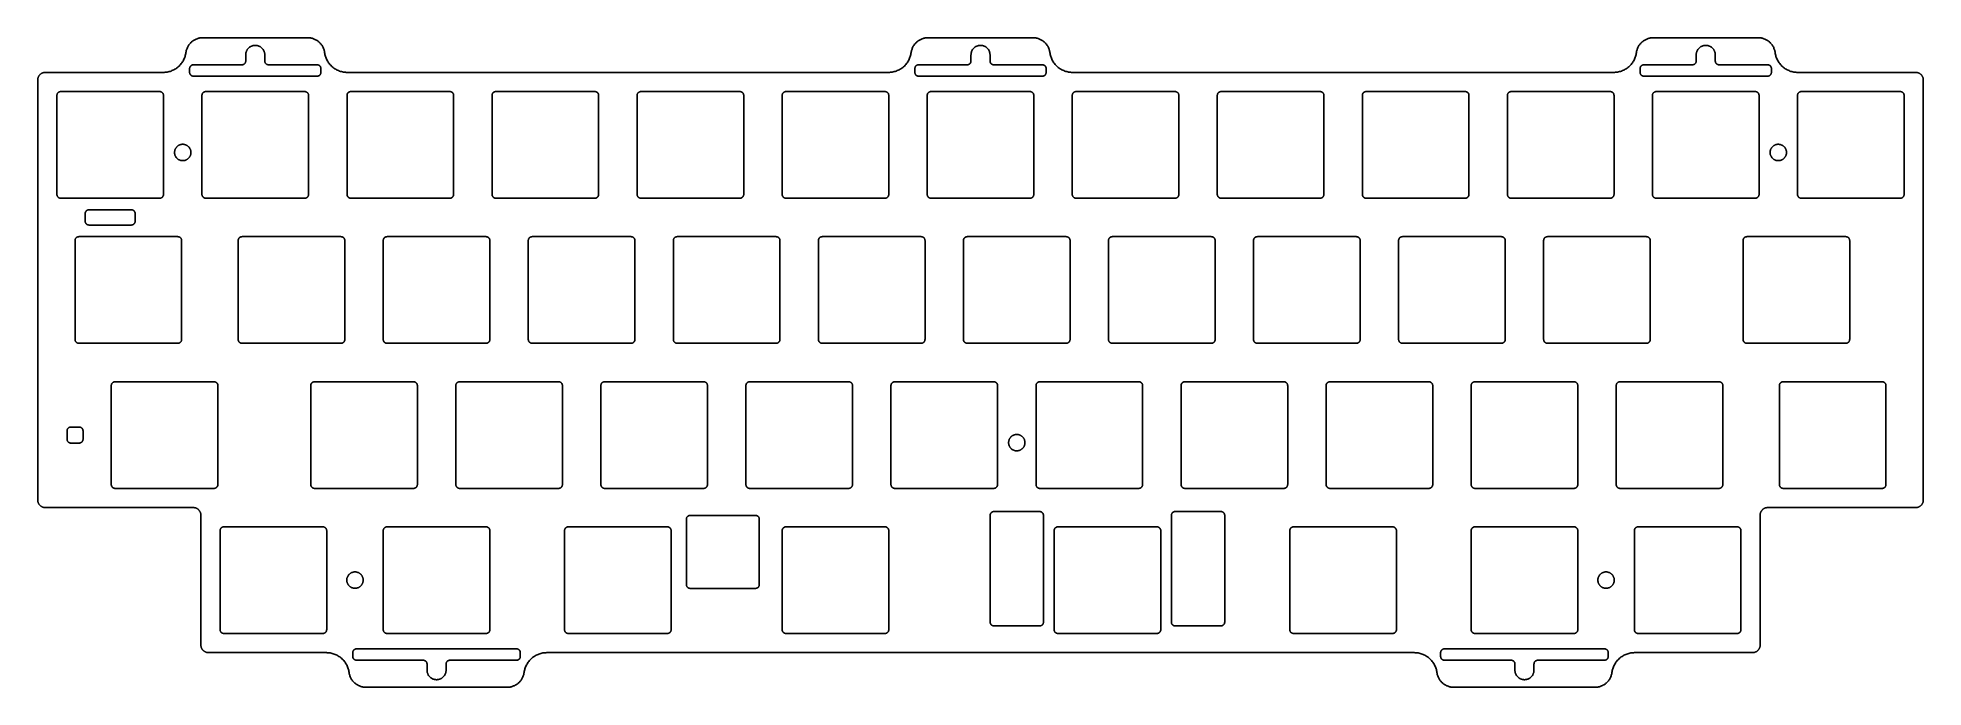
# Model space of a CAD drawing. Header units: millimetres. Extents: x -1987 to -1739, y 123 to 208.
import ezdxf

# ---------------------------------------------------------------- set-up
doc = ezdxf.new("R2010")
doc.units = ezdxf.units.MM
doc.layers.add('默认', color=7, linetype='Continuous', true_color=0xffffff)

msp = doc.modelspace()

# ---------------------------------------------------------------- linework, layer by layer
at = {"layer": '默认'}
for p, q in [((-1966.68, 204.01), (-1966.68, 203.51)), ((-1959.81, 204.51), (-1966.18, 204.51)), ((-1949.94, 204.51), (-1956.31, 204.51)), ((-1949.44, 203.51), (-1949.44, 204.01)), ((-1871.43, 204.01), (-1871.43, 203.51)), ((-1864.56, 204.51), (-1870.93, 204.51)), ((-1854.69, 204.51), (-1861.06, 204.51)), ((-1854.19, 203.51), (-1854.19, 204.01)), ((-1776.18, 204.01), (-1776.18, 203.51)), ((-1769.31, 204.51), (-1775.68, 204.51)), ((-1759.44, 204.51), (-1765.81, 204.51)), ((-1758.94, 203.51), (-1758.94, 204.01)), ((-1966.18, 203.01), (-1949.94, 203.01)), ((-1870.93, 203.01), (-1854.69, 203.01)), ((-1775.68, 203.01), (-1759.44, 203.01)), ((-1980.4, 184.97), (-1980.4, 183.97)), ((-1974.33, 185.47), (-1979.9, 185.47)), ((-1979.9, 183.47), (-1974.33, 183.47)), ((-1973.83, 183.97), (-1973.83, 184.97)), ((-1945.25, 126.82), (-1945.25, 127.32)), ((-1944.75, 127.82), (-1923.75, 127.82)), ((-1936, 126.32), (-1944.75, 126.32)), ((-1923.75, 126.32), (-1932.5, 126.32)), ((-1923.25, 127.32), (-1923.25, 126.82)), ((-1802.38, 126.82), (-1802.38, 127.32)), ((-1801.88, 127.82), (-1780.87, 127.82)), ((-1793.12, 126.32), (-1801.88, 126.32)), ((-1780.88, 126.32), (-1789.62, 126.32)), ((-1780.37, 127.32), (-1780.37, 126.82))]:
    msp.add_line(p, q, dxfattribs=at)
for points in [[(-1981.18, 156.94), (-1981.73, 156.94), (-1982.28, 156.94)], [(-1982.28, 154.84), (-1981.73, 154.84), (-1981.18, 154.84)], [(-1901.44, 144.84), (-1901.44, 136.26)], [(-1892.36, 145.34), (-1900.94, 145.34)], [(-1891.86, 136.26), (-1891.86, 144.84)], [(-1903.44, 130.34), (-1903.44, 143.34)], [(-1874.86, 130.34), (-1874.86, 143.34)], [(-1900.94, 135.76), (-1892.36, 135.76)]]:
    msp.add_lwpolyline(points, dxfattribs=at)
for points, weights in [([(-1967.17, 206.11), (-1966.91, 208.06), (-1964.94, 208.06)], [1, 0.752772652709, 1]), ([(-1951.18, 208.06), (-1949.21, 208.06), (-1948.95, 206.11)], [1, 0.752772652709, 1]), ([(-1871.92, 206.11), (-1871.66, 208.06), (-1869.69, 208.06)], [1, 0.752772652709, 1]), ([(-1855.93, 208.06), (-1853.96, 208.06), (-1853.7, 206.11)], [1, 0.752772652709, 1]), ([(-1776.67, 206.11), (-1776.41, 208.06), (-1774.44, 208.06)], [1, 0.752772652709, 1]), ([(-1760.68, 208.06), (-1758.71, 208.06), (-1758.45, 206.11)], [1, 0.752772652709, 1]), ([(-1970.15, 203.51), (-1967.52, 203.51), (-1967.17, 206.11)], [1, 0.752772652709, 1]), ([(-1948.95, 206.11), (-1948.6, 203.51), (-1945.98, 203.51)], [1, 0.752772652709, 1]), ([(-1874.9, 203.51), (-1872.27, 203.51), (-1871.92, 206.11)], [1, 0.752772652709, 1]), ([(-1853.7, 206.11), (-1853.35, 203.51), (-1850.73, 203.51)], [1, 0.752772652709, 1]), ([(-1779.65, 203.51), (-1777.02, 203.51), (-1776.67, 206.11)], [1, 0.752772652709, 1]), ([(-1758.45, 206.11), (-1758.1, 203.51), (-1755.48, 203.51)], [1, 0.752772652709, 1]), ([(-1986.63, 202.51), (-1986.63, 203.51), (-1985.63, 203.51)], [1, 0.707106781187, 1]), ([(-1966.18, 204.51), (-1966.68, 204.51), (-1966.68, 204.01)], [1, 0.707106781187, 1]), ([(-1966.68, 203.51), (-1966.68, 203.01), (-1966.18, 203.01)], [1, 0.707106781187, 1]), ([(-1959.31, 205.01), (-1959.31, 204.51), (-1959.81, 204.51)], [1, 0.707106781187, 1]), ([(-1956.31, 204.51), (-1956.81, 204.51), (-1956.81, 205.01)], [1, 0.707106781187, 1]), ([(-1949.94, 203.01), (-1949.44, 203.01), (-1949.44, 203.51)], [1, 0.707106781187, 1]), ([(-1870.93, 204.51), (-1871.43, 204.51), (-1871.43, 204.01)], [1, 0.707106781187, 1]), ([(-1871.43, 203.51), (-1871.43, 203.01), (-1870.93, 203.01)], [1, 0.707106781187, 1]), ([(-1864.06, 205.01), (-1864.06, 204.51), (-1864.56, 204.51)], [1, 0.707106781187, 1]), ([(-1861.06, 204.51), (-1861.56, 204.51), (-1861.56, 205.01)], [1, 0.707106781187, 1]), ([(-1854.69, 203.01), (-1854.19, 203.01), (-1854.19, 203.51)], [1, 0.707106781187, 1]), ([(-1775.68, 204.51), (-1776.18, 204.51), (-1776.18, 204.01)], [1, 0.707106781187, 1]), ([(-1776.18, 203.51), (-1776.18, 203.01), (-1775.68, 203.01)], [1, 0.707106781187, 1]), ([(-1768.81, 205.01), (-1768.81, 204.51), (-1769.31, 204.51)], [1, 0.707106781187, 1]), ([(-1765.81, 204.51), (-1766.31, 204.51), (-1766.31, 205.01)], [1, 0.707106781187, 1]), ([(-1759.44, 203.01), (-1758.94, 203.01), (-1758.94, 203.51)], [1, 0.707106781187, 1]), ([(-1739.99, 203.51), (-1738.99, 203.51), (-1738.99, 202.51)], [1, 0.707106781187, 1]), ([(-1983.61, 200.99), (-1984.11, 200.99), (-1984.11, 200.49)], [1, 0.707106781186, 1]), ([(-1970.11, 200.49), (-1970.11, 200.99), (-1970.61, 200.99)], [1, 0.707106781187, 1]), ([(-1964.56, 200.99), (-1965.06, 200.99), (-1965.06, 200.49)], [1, 0.707106781187, 1]), ([(-1951.06, 200.49), (-1951.06, 200.99), (-1951.56, 200.99)], [1, 0.707106781186, 1]), ([(-1945.51, 200.99), (-1946.01, 200.99), (-1946.01, 200.49)], [1, 0.707106781187, 1]), ([(-1932.01, 200.49), (-1932.01, 200.99), (-1932.51, 200.99)], [1, 0.707106781186, 1]), ([(-1926.46, 200.99), (-1926.96, 200.99), (-1926.96, 200.49)], [1, 0.707106781186, 1]), ([(-1912.96, 200.49), (-1912.96, 200.99), (-1913.46, 200.99)], [1, 0.707106781187, 1]), ([(-1907.41, 200.99), (-1907.91, 200.99), (-1907.91, 200.49)], [1, 0.707106781187, 1]), ([(-1893.91, 200.49), (-1893.91, 200.99), (-1894.41, 200.99)], [1, 0.707106781186, 1]), ([(-1888.36, 200.99), (-1888.86, 200.99), (-1888.86, 200.49)], [1, 0.707106781186, 1]), ([(-1874.86, 200.49), (-1874.86, 200.99), (-1875.36, 200.99)], [1, 0.707106781187, 1]), ([(-1869.31, 200.99), (-1869.81, 200.99), (-1869.81, 200.49)], [1, 0.707106781186, 1]), ([(-1855.81, 200.49), (-1855.81, 200.99), (-1856.31, 200.99)], [1, 0.707106781186, 1]), ([(-1850.26, 200.99), (-1850.76, 200.99), (-1850.76, 200.49)], [1, 0.707106781187, 1]), ([(-1836.76, 200.49), (-1836.76, 200.99), (-1837.26, 200.99)], [1, 0.707106781187, 1]), ([(-1831.21, 200.99), (-1831.71, 200.99), (-1831.71, 200.49)], [1, 0.707106781186, 1]), ([(-1817.71, 200.49), (-1817.71, 200.99), (-1818.21, 200.99)], [1, 0.707106781186, 1]), ([(-1812.16, 200.99), (-1812.66, 200.99), (-1812.66, 200.49)], [1, 0.707106781186, 1]), ([(-1798.66, 200.49), (-1798.66, 200.99), (-1799.16, 200.99)], [1, 0.707106781186, 1]), ([(-1793.11, 200.99), (-1793.61, 200.99), (-1793.61, 200.49)], [1, 0.707106781186, 1]), ([(-1779.61, 200.49), (-1779.61, 200.99), (-1780.11, 200.99)], [1, 0.707106781186, 1]), ([(-1774.06, 200.99), (-1774.56, 200.99), (-1774.56, 200.49)], [1, 0.707106781187, 1]), ([(-1760.56, 200.49), (-1760.56, 200.99), (-1761.06, 200.99)], [1, 0.707106781187, 1]), ([(-1755.01, 200.99), (-1755.51, 200.99), (-1755.51, 200.49)], [1, 0.707106781186, 1]), ([(-1741.51, 200.49), (-1741.51, 200.99), (-1742.01, 200.99)], [1, 0.707106781187, 1]), ([(-1984.11, 187.49), (-1984.11, 186.99), (-1983.61, 186.99)], [1, 0.707106781186, 1]), ([(-1970.61, 186.99), (-1970.11, 186.99), (-1970.11, 187.49)], [1, 0.707106781187, 1]), ([(-1965.06, 187.49), (-1965.06, 186.99), (-1964.56, 186.99)], [1, 0.707106781187, 1]), ([(-1951.56, 186.99), (-1951.06, 186.99), (-1951.06, 187.49)], [1, 0.707106781187, 1]), ([(-1946.01, 187.49), (-1946.01, 186.99), (-1945.51, 186.99)], [1, 0.707106781186, 1]), ([(-1932.51, 186.99), (-1932.01, 186.99), (-1932.01, 187.49)], [1, 0.707106781187, 1]), ([(-1926.96, 187.49), (-1926.96, 186.99), (-1926.46, 186.99)], [1, 0.707106781187, 1]), ([(-1913.46, 186.99), (-1912.96, 186.99), (-1912.96, 187.49)], [1, 0.707106781186, 1]), ([(-1907.91, 187.49), (-1907.91, 186.99), (-1907.41, 186.99)], [1, 0.707106781186, 1]), ([(-1894.41, 186.99), (-1893.91, 186.99), (-1893.91, 187.49)], [1, 0.707106781187, 1]), ([(-1888.86, 187.49), (-1888.86, 186.99), (-1888.36, 186.99)], [1, 0.707106781187, 1]), ([(-1875.36, 186.99), (-1874.86, 186.99), (-1874.86, 187.49)], [1, 0.707106781187, 1]), ([(-1869.81, 187.49), (-1869.81, 186.99), (-1869.31, 186.99)], [1, 0.707106781186, 1]), ([(-1856.31, 186.99), (-1855.81, 186.99), (-1855.81, 187.49)], [1, 0.707106781186, 1]), ([(-1850.76, 187.49), (-1850.76, 186.99), (-1850.26, 186.99)], [1, 0.707106781187, 1]), ([(-1837.26, 186.99), (-1836.76, 186.99), (-1836.76, 187.49)], [1, 0.707106781187, 1]), ([(-1831.71, 187.49), (-1831.71, 186.99), (-1831.21, 186.99)], [1, 0.707106781186, 1]), ([(-1818.21, 186.99), (-1817.71, 186.99), (-1817.71, 187.49)], [1, 0.707106781187, 1]), ([(-1812.66, 187.49), (-1812.66, 186.99), (-1812.16, 186.99)], [1, 0.707106781186, 1]), ([(-1799.16, 186.99), (-1798.66, 186.99), (-1798.66, 187.49)], [1, 0.707106781186, 1]), ([(-1793.61, 187.49), (-1793.61, 186.99), (-1793.11, 186.99)], [1, 0.707106781187, 1]), ([(-1780.11, 186.99), (-1779.61, 186.99), (-1779.61, 187.49)], [1, 0.707106781186, 1]), ([(-1774.56, 187.49), (-1774.56, 186.99), (-1774.06, 186.99)], [1, 0.707106781188, 1]), ([(-1761.06, 186.99), (-1760.56, 186.99), (-1760.56, 187.49)], [1, 0.707106781187, 1]), ([(-1755.51, 187.49), (-1755.51, 186.99), (-1755.01, 186.99)], [1, 0.707106781186, 1]), ([(-1742.01, 186.99), (-1741.51, 186.99), (-1741.51, 187.49)], [1, 0.707106781187, 1]), ([(-1979.9, 185.47), (-1980.4, 185.47), (-1980.4, 184.97)], [1, 0.707106781187, 1]), ([(-1980.4, 183.97), (-1980.4, 183.47), (-1979.9, 183.47)], [1, 0.707106781187, 1]), ([(-1973.83, 184.97), (-1973.83, 185.47), (-1974.33, 185.47)], [1, 0.707106781187, 1]), ([(-1974.33, 183.47), (-1973.83, 183.47), (-1973.83, 183.97)], [1, 0.707106781186, 1]), ([(-1981.23, 181.94), (-1981.73, 181.94), (-1981.73, 181.44)], [1, 0.707106781186, 1]), ([(-1967.73, 181.44), (-1967.73, 181.94), (-1968.23, 181.94)], [1, 0.707106781187, 1]), ([(-1959.8, 181.94), (-1960.3, 181.94), (-1960.3, 181.44)], [1, 0.707106781186, 1]), ([(-1946.3, 181.44), (-1946.3, 181.94), (-1946.8, 181.94)], [1, 0.707106781187, 1]), ([(-1940.75, 181.94), (-1941.25, 181.94), (-1941.25, 181.44)], [1, 0.707106781187, 1]), ([(-1927.25, 181.44), (-1927.25, 181.94), (-1927.75, 181.94)], [1, 0.707106781187, 1]), ([(-1921.7, 181.94), (-1922.2, 181.94), (-1922.2, 181.44)], [1, 0.707106781187, 1]), ([(-1908.2, 181.44), (-1908.2, 181.94), (-1908.7, 181.94)], [1, 0.707106781187, 1]), ([(-1902.65, 181.94), (-1903.15, 181.94), (-1903.15, 181.44)], [1, 0.707106781186, 1]), ([(-1889.15, 181.44), (-1889.15, 181.94), (-1889.65, 181.94)], [1, 0.707106781187, 1]), ([(-1883.6, 181.94), (-1884.1, 181.94), (-1884.1, 181.44)], [1, 0.707106781186, 1]), ([(-1870.1, 181.44), (-1870.1, 181.94), (-1870.6, 181.94)], [1, 0.707106781186, 1]), ([(-1864.55, 181.94), (-1865.05, 181.94), (-1865.05, 181.44)], [1, 0.707106781186, 1]), ([(-1851.05, 181.44), (-1851.05, 181.94), (-1851.55, 181.94)], [1, 0.707106781187, 1]), ([(-1845.5, 181.94), (-1846, 181.94), (-1846, 181.44)], [1, 0.707106781186, 1]), ([(-1832, 181.44), (-1832, 181.94), (-1832.5, 181.94)], [1, 0.707106781188, 1]), ([(-1826.45, 181.94), (-1826.95, 181.94), (-1826.95, 181.44)], [1, 0.707106781187, 1]), ([(-1812.95, 181.44), (-1812.95, 181.94), (-1813.45, 181.94)], [1, 0.707106781187, 1]), ([(-1807.4, 181.94), (-1807.9, 181.94), (-1807.9, 181.44)], [1, 0.707106781186, 1]), ([(-1793.9, 181.44), (-1793.9, 181.94), (-1794.4, 181.94)], [1, 0.707106781187, 1]), ([(-1788.35, 181.94), (-1788.85, 181.94), (-1788.85, 181.44)], [1, 0.707106781186, 1]), ([(-1774.85, 181.44), (-1774.85, 181.94), (-1775.35, 181.94)], [1, 0.707106781187, 1]), ([(-1762.16, 181.94), (-1762.66, 181.94), (-1762.66, 181.44)], [1, 0.707106781186, 1]), ([(-1748.66, 181.44), (-1748.66, 181.94), (-1749.16, 181.94)], [1, 0.707106781187, 1]), ([(-1981.73, 168.44), (-1981.73, 167.94), (-1981.23, 167.94)], [1, 0.707106781186, 1]), ([(-1968.23, 167.94), (-1967.73, 167.94), (-1967.73, 168.44)], [1, 0.707106781187, 1]), ([(-1960.3, 168.44), (-1960.3, 167.94), (-1959.8, 167.94)], [1, 0.707106781186, 1]), ([(-1946.8, 167.94), (-1946.3, 167.94), (-1946.3, 168.44)], [1, 0.707106781187, 1]), ([(-1941.25, 168.44), (-1941.25, 167.94), (-1940.75, 167.94)], [1, 0.707106781186, 1]), ([(-1927.75, 167.94), (-1927.25, 167.94), (-1927.25, 168.44)], [1, 0.707106781187, 1]), ([(-1922.2, 168.44), (-1922.2, 167.94), (-1921.7, 167.94)], [1, 0.707106781187, 1]), ([(-1908.7, 167.94), (-1908.2, 167.94), (-1908.2, 168.44)], [1, 0.707106781186, 1]), ([(-1903.15, 168.44), (-1903.15, 167.94), (-1902.65, 167.94)], [1, 0.707106781186, 1]), ([(-1889.65, 167.94), (-1889.15, 167.94), (-1889.15, 168.44)], [1, 0.707106781187, 1]), ([(-1884.1, 168.44), (-1884.1, 167.94), (-1883.6, 167.94)], [1, 0.707106781186, 1]), ([(-1870.6, 167.94), (-1870.1, 167.94), (-1870.1, 168.44)], [1, 0.707106781185, 1]), ([(-1865.05, 168.44), (-1865.05, 167.94), (-1864.55, 167.94)], [1, 0.707106781186, 1]), ([(-1851.55, 167.94), (-1851.05, 167.94), (-1851.05, 168.44)], [1, 0.707106781186, 1]), ([(-1846, 168.44), (-1846, 167.94), (-1845.5, 167.94)], [1, 0.707106781187, 1]), ([(-1832.5, 167.94), (-1832, 167.94), (-1832, 168.44)], [1, 0.707106781188, 1]), ([(-1826.95, 168.44), (-1826.95, 167.94), (-1826.45, 167.94)], [1, 0.707106781185, 1]), ([(-1813.45, 167.94), (-1812.95, 167.94), (-1812.95, 168.44)], [1, 0.707106781187, 1]), ([(-1807.9, 168.44), (-1807.9, 167.94), (-1807.4, 167.94)], [1, 0.707106781186, 1]), ([(-1794.4, 167.94), (-1793.9, 167.94), (-1793.9, 168.44)], [1, 0.707106781187, 1]), ([(-1788.85, 168.44), (-1788.85, 167.94), (-1788.35, 167.94)], [1, 0.707106781186, 1]), ([(-1775.35, 167.94), (-1774.85, 167.94), (-1774.85, 168.44)], [1, 0.707106781187, 1]), ([(-1762.66, 168.44), (-1762.66, 167.94), (-1762.16, 167.94)], [1, 0.707106781186, 1]), ([(-1749.16, 167.94), (-1748.66, 167.94), (-1748.66, 168.44)], [1, 0.707106781187, 1]), ([(-1976.47, 162.89), (-1976.97, 162.89), (-1976.97, 162.39)], [1, 0.707106781186, 1]), ([(-1962.97, 162.39), (-1962.97, 162.89), (-1963.47, 162.89)], [1, 0.707106781187, 1]), ([(-1950.27, 162.89), (-1950.77, 162.89), (-1950.77, 162.39)], [1, 0.707106781187, 1]), ([(-1936.77, 162.39), (-1936.77, 162.89), (-1937.27, 162.89)], [1, 0.707106781186, 1]), ([(-1931.22, 162.89), (-1931.72, 162.89), (-1931.72, 162.39)], [1, 0.707106781187, 1]), ([(-1917.72, 162.39), (-1917.72, 162.89), (-1918.22, 162.89)], [1, 0.707106781187, 1]), ([(-1912.17, 162.89), (-1912.67, 162.89), (-1912.67, 162.39)], [1, 0.707106781187, 1]), ([(-1898.67, 162.39), (-1898.67, 162.89), (-1899.17, 162.89)], [1, 0.707106781188, 1]), ([(-1893.12, 162.89), (-1893.62, 162.89), (-1893.62, 162.39)], [1, 0.707106781186, 1]), ([(-1879.62, 162.39), (-1879.62, 162.89), (-1880.12, 162.89)], [1, 0.707106781187, 1]), ([(-1874.07, 162.89), (-1874.57, 162.89), (-1874.57, 162.39)], [1, 0.707106781187, 1]), ([(-1860.57, 162.39), (-1860.57, 162.89), (-1861.07, 162.89)], [1, 0.707106781187, 1]), ([(-1855.02, 162.89), (-1855.52, 162.89), (-1855.52, 162.39)], [1, 0.707106781186, 1]), ([(-1841.52, 162.39), (-1841.52, 162.89), (-1842.02, 162.89)], [1, 0.707106781187, 1]), ([(-1835.97, 162.89), (-1836.47, 162.89), (-1836.47, 162.39)], [1, 0.707106781186, 1]), ([(-1822.47, 162.39), (-1822.47, 162.89), (-1822.97, 162.89)], [1, 0.707106781188, 1]), ([(-1816.92, 162.89), (-1817.42, 162.89), (-1817.42, 162.39)], [1, 0.707106781187, 1]), ([(-1803.42, 162.39), (-1803.42, 162.89), (-1803.92, 162.89)], [1, 0.707106781186, 1]), ([(-1797.87, 162.89), (-1798.37, 162.89), (-1798.37, 162.39)], [1, 0.707106781186, 1]), ([(-1784.37, 162.39), (-1784.37, 162.89), (-1784.87, 162.89)], [1, 0.707106781186, 1]), ([(-1778.82, 162.89), (-1779.32, 162.89), (-1779.32, 162.39)], [1, 0.707106781187, 1]), ([(-1765.32, 162.39), (-1765.32, 162.89), (-1765.82, 162.89)], [1, 0.707106781185, 1]), ([(-1757.39, 162.89), (-1757.89, 162.89), (-1757.89, 162.39)], [1, 0.707106781186, 1]), ([(-1743.89, 162.39), (-1743.89, 162.89), (-1744.39, 162.89)], [1, 0.707106781187, 1]), ([(-1982.28, 156.94), (-1982.78, 156.94), (-1982.78, 156.44)], [1, 0.707106781187, 1]), ([(-1980.68, 156.44), (-1980.68, 156.94), (-1981.18, 156.94)], [1, 0.707106781187, 1]), ([(-1982.78, 155.34), (-1982.78, 154.84), (-1982.28, 154.84)], [1, 0.707106781187, 1]), ([(-1981.18, 154.84), (-1980.68, 154.84), (-1980.68, 155.34)], [1, 0.707106781187, 1]), ([(-1976.97, 149.39), (-1976.97, 148.89), (-1976.47, 148.89)], [1, 0.707106781186, 1]), ([(-1963.47, 148.89), (-1962.97, 148.89), (-1962.97, 149.39)], [1, 0.707106781187, 1]), ([(-1950.77, 149.39), (-1950.77, 148.89), (-1950.27, 148.89)], [1, 0.707106781186, 1]), ([(-1937.27, 148.89), (-1936.77, 148.89), (-1936.77, 149.39)], [1, 0.707106781186, 1]), ([(-1931.72, 149.39), (-1931.72, 148.89), (-1931.22, 148.89)], [1, 0.707106781186, 1]), ([(-1918.22, 148.89), (-1917.72, 148.89), (-1917.72, 149.39)], [1, 0.707106781186, 1]), ([(-1912.67, 149.39), (-1912.67, 148.89), (-1912.17, 148.89)], [1, 0.707106781186, 1]), ([(-1899.17, 148.89), (-1898.67, 148.89), (-1898.67, 149.39)], [1, 0.707106781186, 1]), ([(-1893.62, 149.39), (-1893.62, 148.89), (-1893.12, 148.89)], [1, 0.707106781186, 1]), ([(-1880.12, 148.89), (-1879.62, 148.89), (-1879.62, 149.39)], [1, 0.707106781186, 1]), ([(-1874.57, 149.39), (-1874.57, 148.89), (-1874.07, 148.89)], [1, 0.707106781186, 1]), ([(-1861.07, 148.89), (-1860.57, 148.89), (-1860.57, 149.39)], [1, 0.707106781186, 1]), ([(-1855.52, 149.39), (-1855.52, 148.89), (-1855.02, 148.89)], [1, 0.707106781186, 1]), ([(-1842.02, 148.89), (-1841.52, 148.89), (-1841.52, 149.39)], [1, 0.707106781186, 1]), ([(-1836.47, 149.39), (-1836.47, 148.89), (-1835.97, 148.89)], [1, 0.707106781185, 1]), ([(-1822.97, 148.89), (-1822.47, 148.89), (-1822.47, 149.39)], [1, 0.707106781186, 1]), ([(-1817.42, 149.39), (-1817.42, 148.89), (-1816.92, 148.89)], [1, 0.707106781186, 1]), ([(-1803.92, 148.89), (-1803.42, 148.89), (-1803.42, 149.39)], [1, 0.707106781186, 1]), ([(-1798.37, 149.39), (-1798.37, 148.89), (-1797.87, 148.89)], [1, 0.707106781186, 1]), ([(-1784.87, 148.89), (-1784.37, 148.89), (-1784.37, 149.39)], [1, 0.707106781186, 1]), ([(-1779.32, 149.39), (-1779.32, 148.89), (-1778.82, 148.89)], [1, 0.707106781187, 1]), ([(-1765.82, 148.89), (-1765.32, 148.89), (-1765.32, 149.39)], [1, 0.707106781187, 1]), ([(-1757.89, 149.39), (-1757.89, 148.89), (-1757.39, 148.89)], [1, 0.707106781186, 1]), ([(-1744.39, 148.89), (-1743.89, 148.89), (-1743.89, 149.39)], [1, 0.707106781187, 1]), ([(-1985.63, 146.37), (-1986.63, 146.37), (-1986.63, 147.37)], [1, 0.707106781187, 1]), ([(-1965.2, 145.37), (-1965.2, 146.37), (-1966.2, 146.37)], [1, 0.707106781187, 1]), ([(-1759.42, 146.37), (-1760.42, 146.37), (-1760.42, 145.37)], [1, 0.707106781187, 1]), ([(-1738.99, 147.37), (-1738.99, 146.37), (-1739.99, 146.37)], [1, 0.707106781187, 1]), ([(-1962.18, 143.84), (-1962.68, 143.84), (-1962.68, 143.34)], [1, 0.707106781186, 1]), ([(-1948.68, 143.34), (-1948.68, 143.84), (-1949.18, 143.84)], [1, 0.707106781187, 1]), ([(-1940.75, 143.84), (-1941.25, 143.84), (-1941.25, 143.34)], [1, 0.707106781186, 1]), ([(-1927.25, 143.34), (-1927.25, 143.84), (-1927.75, 143.84)], [1, 0.707106781187, 1]), ([(-1916.94, 143.84), (-1917.44, 143.84), (-1917.44, 143.34)], [1, 0.707106781186, 1]), ([(-1903.44, 143.34), (-1903.44, 143.84), (-1903.94, 143.84)], [1, 0.707106781187, 1]), ([(-1900.94, 145.34), (-1901.44, 145.34), (-1901.44, 144.84)], [1, 0.707106781187, 1]), ([(-1891.86, 144.84), (-1891.86, 145.34), (-1892.36, 145.34)], [1, 0.707106781187, 1]), ([(-1888.36, 143.84), (-1888.86, 143.84), (-1888.86, 143.34)], [1, 0.707106781186, 1]), ([(-1874.86, 143.34), (-1874.86, 143.84), (-1875.36, 143.84)], [1, 0.707106781187, 1]), ([(-1861.54, 145.35), (-1861.54, 145.85), (-1861.04, 145.85)], [1, 0.707106781187, 1]), ([(-1852.64, 143.84), (-1853.14, 143.84), (-1853.14, 143.34)], [1, 0.707106781186, 1]), ([(-1839.14, 143.34), (-1839.14, 143.84), (-1839.64, 143.84)], [1, 0.707106781187, 1]), ([(-1830.74, 145.35), (-1830.74, 145.85), (-1831.24, 145.85)], [1, 0.707106781187, 1]), ([(-1821.69, 143.84), (-1822.19, 143.84), (-1822.19, 143.34)], [1, 0.707106781186, 1]), ([(-1808.19, 143.34), (-1808.19, 143.84), (-1808.69, 143.84)], [1, 0.707106781187, 1]), ([(-1797.87, 143.84), (-1798.37, 143.84), (-1798.37, 143.34)], [1, 0.707106781186, 1]), ([(-1784.37, 143.34), (-1784.37, 143.84), (-1784.87, 143.84)], [1, 0.707106781187, 1]), ([(-1776.44, 143.84), (-1776.94, 143.84), (-1776.94, 143.34)], [1, 0.707106781186, 1]), ([(-1762.94, 143.34), (-1762.94, 143.84), (-1763.44, 143.84)], [1, 0.707106781187, 1]), ([(-1901.44, 136.26), (-1901.44, 135.76), (-1900.94, 135.76)], [1, 0.707106781187, 1]), ([(-1892.36, 135.76), (-1891.86, 135.76), (-1891.86, 136.26)], [1, 0.707106781187, 1]), ([(-1861.04, 130.83), (-1861.54, 130.83), (-1861.54, 131.33)], [1, 0.707106781187, 1]), ([(-1854.54, 131.33), (-1854.54, 130.83), (-1855.04, 130.83)], [1, 0.707106781187, 1]), ([(-1837.74, 131.33), (-1837.74, 130.83), (-1837.24, 130.83)], [1, 0.707106781187, 1]), ([(-1831.24, 130.83), (-1830.74, 130.83), (-1830.74, 131.33)], [1, 0.707106781187, 1]), ([(-1962.68, 130.34), (-1962.68, 129.84), (-1962.18, 129.84)], [1, 0.707106781186, 1]), ([(-1949.18, 129.84), (-1948.68, 129.84), (-1948.68, 130.34)], [1, 0.707106781187, 1]), ([(-1941.25, 130.34), (-1941.25, 129.84), (-1940.75, 129.84)], [1, 0.707106781186, 1]), ([(-1927.75, 129.84), (-1927.25, 129.84), (-1927.25, 130.34)], [1, 0.707106781187, 1]), ([(-1917.44, 130.34), (-1917.44, 129.84), (-1916.94, 129.84)], [1, 0.707106781186, 1]), ([(-1903.94, 129.84), (-1903.44, 129.84), (-1903.44, 130.34)], [1, 0.707106781187, 1]), ([(-1888.86, 130.34), (-1888.86, 129.84), (-1888.36, 129.84)], [1, 0.707106781186, 1]), ([(-1875.36, 129.84), (-1874.86, 129.84), (-1874.86, 130.34)], [1, 0.707106781187, 1]), ([(-1853.14, 130.34), (-1853.14, 129.84), (-1852.64, 129.84)], [1, 0.707106781186, 1]), ([(-1839.64, 129.84), (-1839.14, 129.84), (-1839.14, 130.34)], [1, 0.707106781187, 1]), ([(-1822.19, 130.34), (-1822.19, 129.84), (-1821.69, 129.84)], [1, 0.707106781186, 1]), ([(-1808.69, 129.84), (-1808.19, 129.84), (-1808.19, 130.34)], [1, 0.707106781187, 1]), ([(-1798.37, 130.34), (-1798.37, 129.84), (-1797.87, 129.84)], [1, 0.707106781186, 1]), ([(-1784.87, 129.84), (-1784.37, 129.84), (-1784.37, 130.34)], [1, 0.707106781187, 1]), ([(-1776.94, 130.34), (-1776.94, 129.84), (-1776.44, 129.84)], [1, 0.707106781186, 1]), ([(-1763.44, 129.84), (-1762.94, 129.84), (-1762.94, 130.34)], [1, 0.707106781187, 1]), ([(-1964.2, 127.32), (-1965.2, 127.32), (-1965.2, 128.32)], [1, 0.707106781187, 1]), ([(-1945.74, 124.72), (-1946.09, 127.32), (-1948.72, 127.32)], [1, 0.752772652709, 1]), ([(-1945.25, 127.32), (-1945.25, 127.82), (-1944.75, 127.82)], [1, 0.707106781187, 1]), ([(-1944.75, 126.32), (-1945.25, 126.32), (-1945.25, 126.82)], [1, 0.707106781187, 1]), ([(-1935.5, 125.82), (-1935.5, 126.32), (-1936, 126.32)], [1, 0.707106781187, 1]), ([(-1932.5, 126.32), (-1933, 126.32), (-1933, 125.82)], [1, 0.707106781187, 1]), ([(-1923.75, 127.82), (-1923.25, 127.82), (-1923.25, 127.32)], [1, 0.707106781187, 1]), ([(-1919.78, 127.32), (-1922.4, 127.32), (-1922.75, 124.72)], [1, 0.752772652709, 1]), ([(-1802.87, 124.72), (-1803.22, 127.32), (-1805.84, 127.32)], [1, 0.752772652709, 1]), ([(-1802.38, 127.32), (-1802.38, 127.82), (-1801.88, 127.82)], [1, 0.707106781187, 1]), ([(-1801.88, 126.32), (-1802.38, 126.32), (-1802.38, 126.82)], [1, 0.707106781187, 1]), ([(-1792.62, 125.82), (-1792.62, 126.32), (-1793.12, 126.32)], [1, 0.707106781187, 1]), ([(-1789.62, 126.32), (-1790.12, 126.32), (-1790.12, 125.82)], [1, 0.707106781187, 1]), ([(-1780.87, 127.82), (-1780.37, 127.82), (-1780.37, 127.32)], [1, 0.707106781187, 1]), ([(-1776.91, 127.32), (-1779.53, 127.32), (-1779.88, 124.72)], [1, 0.752772652709, 1]), ([(-1760.42, 128.32), (-1760.42, 127.32), (-1761.42, 127.32)], [1, 0.707106781187, 1]), ([(-1943.51, 122.77), (-1945.48, 122.77), (-1945.74, 124.72)], [1, 0.752772652709, 1]), ([(-1922.75, 124.72), (-1923.02, 122.77), (-1924.98, 122.77)], [1, 0.752772652709, 1]), ([(-1800.64, 122.77), (-1802.61, 122.77), (-1802.87, 124.72)], [1, 0.752772652709, 1]), ([(-1779.88, 124.72), (-1780.14, 122.77), (-1782.11, 122.77)], [1, 0.752772652709, 1])]:
    msp.add_rational_spline(points, weights, degree=2, dxfattribs=at)
for points in [[(-1964.94, 208.06), (-1958.06, 208.06), (-1951.18, 208.06)], [(-1869.69, 208.06), (-1862.81, 208.06), (-1855.93, 208.06)], [(-1774.44, 208.06), (-1767.56, 208.06), (-1760.68, 208.06)], [(-1959.31, 205.81), (-1959.31, 205.41), (-1959.31, 205.01)], [(-1956.81, 205.01), (-1956.81, 205.41), (-1956.81, 205.81)], [(-1864.06, 205.81), (-1864.06, 205.41), (-1864.06, 205.01)], [(-1861.56, 205.01), (-1861.56, 205.41), (-1861.56, 205.81)], [(-1768.81, 205.81), (-1768.81, 205.41), (-1768.81, 205.01)], [(-1766.31, 205.01), (-1766.31, 205.41), (-1766.31, 205.81)], [(-1985.63, 203.51), (-1984.34, 203.51), (-1970.15, 203.51)], [(-1945.98, 203.51), (-1915.2, 203.51), (-1874.9, 203.51)], [(-1850.73, 203.51), (-1810.47, 203.51), (-1779.65, 203.51)], [(-1755.48, 203.51), (-1746.28, 203.51), (-1739.99, 203.51)], [(-1986.63, 147.37), (-1986.63, 174.94), (-1986.63, 202.51)], [(-1970.61, 200.99), (-1977.11, 200.99), (-1983.61, 200.99)], [(-1951.56, 200.99), (-1958.06, 200.99), (-1964.56, 200.99)], [(-1932.51, 200.99), (-1939.01, 200.99), (-1945.51, 200.99)], [(-1913.46, 200.99), (-1919.96, 200.99), (-1926.46, 200.99)], [(-1894.41, 200.99), (-1900.91, 200.99), (-1907.41, 200.99)], [(-1875.36, 200.99), (-1881.86, 200.99), (-1888.36, 200.99)], [(-1856.31, 200.99), (-1862.81, 200.99), (-1869.31, 200.99)], [(-1837.26, 200.99), (-1843.76, 200.99), (-1850.26, 200.99)], [(-1818.21, 200.99), (-1824.71, 200.99), (-1831.21, 200.99)], [(-1799.16, 200.99), (-1805.66, 200.99), (-1812.16, 200.99)], [(-1780.11, 200.99), (-1786.61, 200.99), (-1793.11, 200.99)], [(-1761.06, 200.99), (-1767.56, 200.99), (-1774.06, 200.99)], [(-1742.01, 200.99), (-1748.51, 200.99), (-1755.01, 200.99)], [(-1738.99, 202.51), (-1738.99, 174.94), (-1738.99, 147.37)], [(-1984.11, 200.49), (-1984.11, 193.99), (-1984.11, 187.49)], [(-1970.11, 187.49), (-1970.11, 193.99), (-1970.11, 200.49)], [(-1965.06, 200.49), (-1965.06, 193.99), (-1965.06, 187.49)], [(-1951.06, 187.49), (-1951.06, 193.99), (-1951.06, 200.49)], [(-1946.01, 200.49), (-1946.01, 193.99), (-1946.01, 187.49)], [(-1932.01, 187.49), (-1932.01, 193.99), (-1932.01, 200.49)], [(-1926.96, 200.49), (-1926.96, 193.99), (-1926.96, 187.49)], [(-1912.96, 187.49), (-1912.96, 193.99), (-1912.96, 200.49)], [(-1907.91, 200.49), (-1907.91, 193.99), (-1907.91, 187.49)], [(-1893.91, 187.49), (-1893.91, 193.99), (-1893.91, 200.49)], [(-1888.86, 200.49), (-1888.86, 193.99), (-1888.86, 187.49)], [(-1874.86, 187.49), (-1874.86, 193.99), (-1874.86, 200.49)], [(-1869.81, 200.49), (-1869.81, 193.99), (-1869.81, 187.49)], [(-1855.81, 187.49), (-1855.81, 193.99), (-1855.81, 200.49)], [(-1850.76, 200.49), (-1850.76, 193.99), (-1850.76, 187.49)], [(-1836.76, 187.49), (-1836.76, 193.99), (-1836.76, 200.49)], [(-1831.71, 200.49), (-1831.71, 193.99), (-1831.71, 187.49)], [(-1817.71, 187.49), (-1817.71, 193.99), (-1817.71, 200.49)], [(-1812.66, 200.49), (-1812.66, 193.99), (-1812.66, 187.49)], [(-1798.66, 187.49), (-1798.66, 193.99), (-1798.66, 200.49)], [(-1793.61, 200.49), (-1793.61, 193.99), (-1793.61, 187.49)], [(-1779.61, 187.49), (-1779.61, 193.99), (-1779.61, 200.49)], [(-1774.56, 200.49), (-1774.56, 193.99), (-1774.56, 187.49)], [(-1760.56, 187.49), (-1760.56, 193.99), (-1760.56, 200.49)], [(-1755.51, 200.49), (-1755.51, 193.99), (-1755.51, 187.49)], [(-1741.51, 187.49), (-1741.51, 193.99), (-1741.51, 200.49)], [(-1983.61, 186.99), (-1977.11, 186.99), (-1970.61, 186.99)], [(-1964.56, 186.99), (-1958.06, 186.99), (-1951.56, 186.99)], [(-1945.51, 186.99), (-1939.01, 186.99), (-1932.51, 186.99)], [(-1926.46, 186.99), (-1919.96, 186.99), (-1913.46, 186.99)], [(-1907.41, 186.99), (-1900.91, 186.99), (-1894.41, 186.99)], [(-1888.36, 186.99), (-1881.86, 186.99), (-1875.36, 186.99)], [(-1869.31, 186.99), (-1862.81, 186.99), (-1856.31, 186.99)], [(-1850.26, 186.99), (-1843.76, 186.99), (-1837.26, 186.99)], [(-1831.21, 186.99), (-1824.71, 186.99), (-1818.21, 186.99)], [(-1812.16, 186.99), (-1805.66, 186.99), (-1799.16, 186.99)], [(-1793.11, 186.99), (-1786.61, 186.99), (-1780.11, 186.99)], [(-1774.06, 186.99), (-1767.56, 186.99), (-1761.06, 186.99)], [(-1755.01, 186.99), (-1748.51, 186.99), (-1742.01, 186.99)], [(-1981.73, 181.44), (-1981.73, 174.94), (-1981.73, 168.44)], [(-1968.23, 181.94), (-1974.73, 181.94), (-1981.23, 181.94)], [(-1967.73, 168.44), (-1967.73, 174.94), (-1967.73, 181.44)], [(-1960.3, 181.44), (-1960.3, 174.94), (-1960.3, 168.44)], [(-1946.8, 181.94), (-1953.3, 181.94), (-1959.8, 181.94)], [(-1946.3, 168.44), (-1946.3, 174.94), (-1946.3, 181.44)], [(-1941.25, 181.44), (-1941.25, 174.94), (-1941.25, 168.44)], [(-1927.75, 181.94), (-1934.25, 181.94), (-1940.75, 181.94)], [(-1927.25, 168.44), (-1927.25, 174.94), (-1927.25, 181.44)], [(-1922.2, 181.44), (-1922.2, 174.94), (-1922.2, 168.44)], [(-1908.7, 181.94), (-1915.2, 181.94), (-1921.7, 181.94)], [(-1908.2, 168.44), (-1908.2, 174.94), (-1908.2, 181.44)], [(-1903.15, 181.44), (-1903.15, 174.94), (-1903.15, 168.44)], [(-1889.65, 181.94), (-1896.15, 181.94), (-1902.65, 181.94)], [(-1889.15, 168.44), (-1889.15, 174.94), (-1889.15, 181.44)], [(-1884.1, 181.44), (-1884.1, 174.94), (-1884.1, 168.44)], [(-1870.6, 181.94), (-1877.1, 181.94), (-1883.6, 181.94)], [(-1870.1, 168.44), (-1870.1, 174.94), (-1870.1, 181.44)], [(-1865.05, 181.44), (-1865.05, 174.94), (-1865.05, 168.44)], [(-1851.55, 181.94), (-1858.05, 181.94), (-1864.55, 181.94)], [(-1851.05, 168.44), (-1851.05, 174.94), (-1851.05, 181.44)], [(-1846, 181.44), (-1846, 174.94), (-1846, 168.44)], [(-1832.5, 181.94), (-1839, 181.94), (-1845.5, 181.94)], [(-1832, 168.44), (-1832, 174.94), (-1832, 181.44)], [(-1826.95, 181.44), (-1826.95, 174.94), (-1826.95, 168.44)], [(-1813.45, 181.94), (-1819.95, 181.94), (-1826.45, 181.94)], [(-1812.95, 168.44), (-1812.95, 174.94), (-1812.95, 181.44)], [(-1807.9, 181.44), (-1807.9, 174.94), (-1807.9, 168.44)], [(-1794.4, 181.94), (-1800.9, 181.94), (-1807.4, 181.94)], [(-1793.9, 168.44), (-1793.9, 174.94), (-1793.9, 181.44)], [(-1788.85, 181.44), (-1788.85, 174.94), (-1788.85, 168.44)], [(-1775.35, 181.94), (-1781.85, 181.94), (-1788.35, 181.94)], [(-1774.85, 168.44), (-1774.85, 174.94), (-1774.85, 181.44)], [(-1762.66, 181.44), (-1762.66, 174.94), (-1762.66, 168.44)], [(-1749.16, 181.94), (-1755.66, 181.94), (-1762.16, 181.94)], [(-1748.66, 168.44), (-1748.66, 174.94), (-1748.66, 181.44)], [(-1981.23, 167.94), (-1974.73, 167.94), (-1968.23, 167.94)], [(-1959.8, 167.94), (-1953.3, 167.94), (-1946.8, 167.94)], [(-1940.75, 167.94), (-1934.25, 167.94), (-1927.75, 167.94)], [(-1921.7, 167.94), (-1915.2, 167.94), (-1908.7, 167.94)], [(-1902.65, 167.94), (-1896.15, 167.94), (-1889.65, 167.94)], [(-1883.6, 167.94), (-1877.1, 167.94), (-1870.6, 167.94)], [(-1864.55, 167.94), (-1858.05, 167.94), (-1851.55, 167.94)], [(-1845.5, 167.94), (-1839, 167.94), (-1832.5, 167.94)], [(-1826.45, 167.94), (-1819.95, 167.94), (-1813.45, 167.94)], [(-1807.4, 167.94), (-1800.9, 167.94), (-1794.4, 167.94)], [(-1788.35, 167.94), (-1781.85, 167.94), (-1775.35, 167.94)], [(-1762.16, 167.94), (-1755.66, 167.94), (-1749.16, 167.94)], [(-1976.97, 162.39), (-1976.97, 155.89), (-1976.97, 149.39)], [(-1963.47, 162.89), (-1969.97, 162.89), (-1976.47, 162.89)], [(-1962.97, 149.39), (-1962.97, 155.89), (-1962.97, 162.39)], [(-1950.77, 162.39), (-1950.77, 155.89), (-1950.77, 149.39)], [(-1937.27, 162.89), (-1943.77, 162.89), (-1950.27, 162.89)], [(-1936.77, 149.39), (-1936.77, 155.89), (-1936.77, 162.39)], [(-1931.72, 162.39), (-1931.72, 155.89), (-1931.72, 149.39)], [(-1918.22, 162.89), (-1924.72, 162.89), (-1931.22, 162.89)], [(-1917.72, 149.39), (-1917.72, 155.89), (-1917.72, 162.39)], [(-1912.67, 162.39), (-1912.67, 155.89), (-1912.67, 149.39)], [(-1899.17, 162.89), (-1905.67, 162.89), (-1912.17, 162.89)], [(-1898.67, 149.39), (-1898.67, 155.89), (-1898.67, 162.39)], [(-1893.62, 162.39), (-1893.62, 155.89), (-1893.62, 149.39)], [(-1880.12, 162.89), (-1886.62, 162.89), (-1893.12, 162.89)], [(-1879.62, 149.39), (-1879.62, 155.89), (-1879.62, 162.39)], [(-1874.57, 162.39), (-1874.57, 155.89), (-1874.57, 149.39)], [(-1861.07, 162.89), (-1867.57, 162.89), (-1874.07, 162.89)], [(-1860.57, 149.39), (-1860.57, 155.89), (-1860.57, 162.39)], [(-1855.52, 162.39), (-1855.52, 155.89), (-1855.52, 149.39)], [(-1842.02, 162.89), (-1848.52, 162.89), (-1855.02, 162.89)], [(-1841.52, 149.39), (-1841.52, 155.89), (-1841.52, 162.39)], [(-1836.47, 162.39), (-1836.47, 155.89), (-1836.47, 149.39)], [(-1822.97, 162.89), (-1829.47, 162.89), (-1835.97, 162.89)], [(-1822.47, 149.39), (-1822.47, 155.89), (-1822.47, 162.39)], [(-1817.42, 162.39), (-1817.42, 155.89), (-1817.42, 149.39)], [(-1803.92, 162.89), (-1810.42, 162.89), (-1816.92, 162.89)], [(-1803.42, 149.39), (-1803.42, 155.89), (-1803.42, 162.39)], [(-1798.37, 162.39), (-1798.37, 155.89), (-1798.37, 149.39)], [(-1784.87, 162.89), (-1791.37, 162.89), (-1797.87, 162.89)], [(-1784.37, 149.39), (-1784.37, 155.89), (-1784.37, 162.39)], [(-1779.32, 162.39), (-1779.32, 155.89), (-1779.32, 149.39)], [(-1765.82, 162.89), (-1772.32, 162.89), (-1778.82, 162.89)], [(-1765.32, 149.39), (-1765.32, 155.89), (-1765.32, 162.39)], [(-1757.89, 162.39), (-1757.89, 155.89), (-1757.89, 149.39)], [(-1744.39, 162.89), (-1750.89, 162.89), (-1757.39, 162.89)], [(-1743.89, 149.39), (-1743.89, 155.89), (-1743.89, 162.39)], [(-1982.78, 156.44), (-1982.78, 155.89), (-1982.78, 155.34)], [(-1980.68, 155.34), (-1980.68, 155.89), (-1980.68, 156.44)], [(-1976.47, 148.89), (-1969.97, 148.89), (-1963.47, 148.89)], [(-1950.27, 148.89), (-1943.77, 148.89), (-1937.27, 148.89)], [(-1931.22, 148.89), (-1924.72, 148.89), (-1918.22, 148.89)], [(-1912.17, 148.89), (-1905.67, 148.89), (-1899.17, 148.89)], [(-1893.12, 148.89), (-1886.62, 148.89), (-1880.12, 148.89)], [(-1874.07, 148.89), (-1867.57, 148.89), (-1861.07, 148.89)], [(-1855.02, 148.89), (-1848.52, 148.89), (-1842.02, 148.89)], [(-1835.97, 148.89), (-1829.47, 148.89), (-1822.97, 148.89)], [(-1816.92, 148.89), (-1810.42, 148.89), (-1803.92, 148.89)], [(-1797.87, 148.89), (-1791.37, 148.89), (-1784.87, 148.89)], [(-1778.82, 148.89), (-1772.32, 148.89), (-1765.82, 148.89)], [(-1757.39, 148.89), (-1750.89, 148.89), (-1744.39, 148.89)], [(-1966.2, 146.37), (-1975.92, 146.37), (-1985.63, 146.37)], [(-1739.99, 146.37), (-1749.71, 146.37), (-1759.42, 146.37)], [(-1965.2, 128.32), (-1965.2, 136.85), (-1965.2, 145.37)], [(-1949.18, 143.84), (-1955.68, 143.84), (-1962.18, 143.84)], [(-1927.75, 143.84), (-1934.25, 143.84), (-1940.75, 143.84)], [(-1903.94, 143.84), (-1910.44, 143.84), (-1916.94, 143.84)], [(-1875.36, 143.84), (-1881.86, 143.84), (-1888.36, 143.84)], [(-1861.54, 131.33), (-1861.54, 138.34), (-1861.54, 145.35)], [(-1861.04, 145.85), (-1858.06, 145.85), (-1855.08, 145.85)], [(-1854.54, 145.32), (-1854.54, 138.33), (-1854.54, 131.33)], [(-1839.64, 143.84), (-1846.14, 143.84), (-1852.64, 143.84)], [(-1837.74, 145.32), (-1837.74, 138.33), (-1837.74, 131.33)], [(-1831.24, 145.85), (-1834.22, 145.85), (-1837.2, 145.85)], [(-1830.74, 131.33), (-1830.74, 138.34), (-1830.74, 145.35)], [(-1808.69, 143.84), (-1815.19, 143.84), (-1821.69, 143.84)], [(-1784.87, 143.84), (-1791.37, 143.84), (-1797.87, 143.84)], [(-1763.44, 143.84), (-1769.94, 143.84), (-1776.44, 143.84)], [(-1760.42, 145.37), (-1760.42, 136.85), (-1760.42, 128.32)], [(-1962.68, 143.34), (-1962.68, 136.84), (-1962.68, 130.34)], [(-1948.68, 130.34), (-1948.68, 136.84), (-1948.68, 143.34)], [(-1941.25, 143.34), (-1941.25, 136.84), (-1941.25, 130.34)], [(-1927.25, 130.34), (-1927.25, 136.84), (-1927.25, 143.34)], [(-1917.44, 143.34), (-1917.44, 136.84), (-1917.44, 130.34)], [(-1888.86, 143.34), (-1888.86, 136.84), (-1888.86, 130.34)], [(-1853.14, 143.34), (-1853.14, 136.84), (-1853.14, 130.34)], [(-1839.14, 130.34), (-1839.14, 136.84), (-1839.14, 143.34)], [(-1822.19, 143.34), (-1822.19, 136.84), (-1822.19, 130.34)], [(-1808.19, 130.34), (-1808.19, 136.84), (-1808.19, 143.34)], [(-1798.37, 143.34), (-1798.37, 136.84), (-1798.37, 130.34)], [(-1784.37, 130.34), (-1784.37, 136.84), (-1784.37, 143.34)], [(-1776.94, 143.34), (-1776.94, 136.84), (-1776.94, 130.34)], [(-1762.94, 130.34), (-1762.94, 136.84), (-1762.94, 143.34)], [(-1962.18, 129.84), (-1955.68, 129.84), (-1949.18, 129.84)], [(-1940.75, 129.84), (-1934.25, 129.84), (-1927.75, 129.84)], [(-1916.94, 129.84), (-1910.44, 129.84), (-1903.94, 129.84)], [(-1888.36, 129.84), (-1881.86, 129.84), (-1875.36, 129.84)], [(-1855.04, 130.83), (-1858.04, 130.83), (-1861.04, 130.83)], [(-1852.64, 129.84), (-1846.14, 129.84), (-1839.64, 129.84)], [(-1837.24, 130.83), (-1834.24, 130.83), (-1831.24, 130.83)], [(-1821.69, 129.84), (-1815.19, 129.84), (-1808.69, 129.84)], [(-1797.87, 129.84), (-1791.37, 129.84), (-1784.87, 129.84)], [(-1776.44, 129.84), (-1769.94, 129.84), (-1763.44, 129.84)], [(-1948.72, 127.32), (-1956.46, 127.32), (-1964.2, 127.32)], [(-1805.84, 127.32), (-1862.81, 127.32), (-1919.78, 127.32)], [(-1761.42, 127.32), (-1766.96, 127.32), (-1776.91, 127.32)], [(-1935.5, 125.02), (-1935.5, 125.42), (-1935.5, 125.82)], [(-1933, 125.82), (-1933, 125.42), (-1933, 125.02)], [(-1792.62, 125.02), (-1792.62, 125.42), (-1792.62, 125.82)], [(-1790.12, 125.82), (-1790.12, 125.42), (-1790.12, 125.02)], [(-1924.98, 122.77), (-1934.25, 122.77), (-1943.51, 122.77)], [(-1782.11, 122.77), (-1791.37, 122.77), (-1800.64, 122.77)]]:
    msp.add_open_spline(points, degree=2, dxfattribs=at)
for points, weights, knots in [([(-1956.81, 205.81), (-1956.81, 207.06), (-1958.06, 207.06), (-1959.31, 207.06), (-1959.31, 205.81)], [1, 0.707106803035, 1.0000000618, 0.707106824884, 1], [66.267903, 66.267903, 66.267903, 68.231399, 68.231399, 70.194895, 70.194895, 70.194895]), ([(-1861.56, 205.81), (-1861.56, 207.06), (-1862.81, 207.06), (-1864.06, 207.06), (-1864.06, 205.81)], [1, 0.707106803035, 1.0000000618, 0.707106824884, 1], [66.267903, 66.267903, 66.267903, 68.231399, 68.231399, 70.194895, 70.194895, 70.194895]), ([(-1766.31, 205.81), (-1766.31, 207.06), (-1767.56, 207.06), (-1768.81, 207.06), (-1768.81, 205.81)], [1, 0.707106803035, 1.0000000618, 0.707106824884, 1], [66.267903, 66.267903, 66.267903, 68.231399, 68.231399, 70.194895, 70.194895, 70.194895]), ([(-1949.44, 204.01), (-1949.44, 204.22), (-1949.59, 204.37), (-1949.74, 204.51), (-1949.94, 204.51)], [1, 0.923025282307, 1, 0.923025282307, 1], [87.1447501, 87.1447501, 87.1447501, 87.5396754, 87.5396754, 87.9346008, 87.9346008, 87.9346008]), ([(-1854.19, 204.01), (-1854.19, 204.22), (-1854.34, 204.37), (-1854.49, 204.51), (-1854.69, 204.51)], [1, 0.923025282307, 1, 0.923025282307, 1], [87.1447501, 87.1447501, 87.1447501, 87.5396754, 87.5396754, 87.9346008, 87.9346008, 87.9346008]), ([(-1758.94, 204.01), (-1758.94, 204.22), (-1759.09, 204.37), (-1759.24, 204.51), (-1759.44, 204.51)], [1, 0.923025282307, 1, 0.923025282307, 1], [87.1447501, 87.1447501, 87.1447501, 87.5396754, 87.5396754, 87.9346008, 87.9346008, 87.9346008]), ([(-1966.51, 192.99), (-1966.51, 194.07), (-1967.59, 194.07), (-1968.66, 194.07), (-1968.66, 192.99), (-1968.66, 191.92), (-1967.59, 191.92), (-1966.51, 191.92), (-1966.51, 192.99)], [1, 0.707106781187, 1, 0.707106781187, 1, 0.707106781187, 1, 0.707106781187, 1], [0, 0, 0, 1.688606, 1.688606, 3.377212, 3.377212, 5.065818, 5.065818, 6.754424, 6.754424, 6.754424]), ([(-1756.96, 192.99), (-1756.96, 194.07), (-1758.04, 194.07), (-1759.11, 194.07), (-1759.11, 192.99), (-1759.11, 191.92), (-1758.04, 191.92), (-1756.96, 191.92), (-1756.96, 192.99)], [1, 0.707106781187, 1, 0.707106781187, 1, 0.707106781187, 1, 0.707106781187, 1], [0, 0, 0, 1.688606, 1.688606, 3.377212, 3.377212, 5.065818, 5.065818, 6.754424, 6.754424, 6.754424]), ([(-1856.97, 154.89), (-1856.97, 155.97), (-1858.05, 155.97), (-1859.12, 155.97), (-1859.12, 154.89), (-1859.12, 153.82), (-1858.05, 153.82), (-1856.97, 153.82), (-1856.97, 154.89)], [1, 0.707106781187, 1, 0.707106781187, 1, 0.707106781187, 1, 0.707106781187, 1], [0, 0, 0, 1.688606, 1.688606, 3.377212, 3.377212, 5.065818, 5.065818, 6.754424, 6.754424, 6.754424]), ([(-1855.08, 145.85), (-1854.86, 145.86), (-1854.7, 145.7), (-1854.54, 145.55), (-1854.54, 145.32)], [1, 0.916284998338, 1, 0.916284998338, 1], [1568.7827231, 1568.7827231, 1568.7827231, 1569.2078215, 1569.2078215, 1569.6329199, 1569.6329199, 1569.6329199]), ([(-1837.2, 145.85), (-1837.43, 145.86), (-1837.59, 145.7), (-1837.75, 145.55), (-1837.74, 145.32)], [1, 0.916284998338, 1, 0.916284998338, 1], [1568.7827231, 1568.7827231, 1568.7827231, 1569.2078215, 1569.2078215, 1569.6329199, 1569.6329199, 1569.6329199]), ([(-1943.89, 136.84), (-1943.89, 137.92), (-1944.96, 137.92), (-1946.04, 137.92), (-1946.04, 136.84), (-1946.04, 135.77), (-1944.96, 135.77), (-1943.89, 135.77), (-1943.89, 136.84)], [1, 0.707106781187, 1, 0.707106781187, 1, 0.707106781187, 1, 0.707106781187, 1], [0, 0, 0, 1.688606, 1.688606, 3.377212, 3.377212, 5.065818, 5.065818, 6.754424, 6.754424, 6.754424]), ([(-1779.58, 136.84), (-1779.58, 137.92), (-1780.66, 137.92), (-1781.73, 137.92), (-1781.73, 136.84), (-1781.73, 135.77), (-1780.66, 135.77), (-1779.58, 135.77), (-1779.58, 136.84)], [1, 0.707106781187, 1, 0.707106781187, 1, 0.707106781187, 1, 0.707106781187, 1], [0, 0, 0, 1.688606, 1.688606, 3.377212, 3.377212, 5.065818, 5.065818, 6.754424, 6.754424, 6.754424]), ([(-1923.25, 126.82), (-1923.25, 126.61), (-1923.39, 126.47), (-1923.54, 126.32), (-1923.75, 126.32)], [1, 0.923025282307, 1, 0.923025282307, 1], [87.1447501, 87.1447501, 87.1447501, 87.5396754, 87.5396754, 87.9346008, 87.9346008, 87.9346008]), ([(-1780.37, 126.82), (-1780.37, 126.61), (-1780.52, 126.47), (-1780.67, 126.32), (-1780.88, 126.32)], [1, 0.923025282307, 1, 0.923025282307, 1], [87.1447501, 87.1447501, 87.1447501, 87.5396754, 87.5396754, 87.9346008, 87.9346008, 87.9346008]), ([(-1933, 125.02), (-1933, 123.77), (-1934.25, 123.77), (-1935.5, 123.77), (-1935.5, 125.02)], [1, 0.707106803035, 1.0000000618, 0.707106824884, 1], [66.267903, 66.267903, 66.267903, 68.231399, 68.231399, 70.194895, 70.194895, 70.194895]), ([(-1790.12, 125.02), (-1790.12, 123.77), (-1791.37, 123.77), (-1792.62, 123.77), (-1792.62, 125.02)], [1, 0.707106803035, 1.0000000618, 0.707106824884, 1], [66.267903, 66.267903, 66.267903, 68.231399, 68.231399, 70.194895, 70.194895, 70.194895])]:
    msp.add_rational_spline(points, weights, degree=2, knots=knots, dxfattribs=at)

doc.saveas('drawing.dxf')
